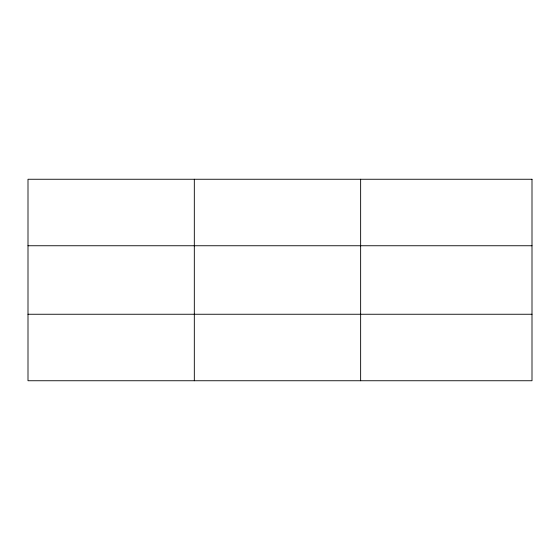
<?xml version="1.0" encoding="UTF-8"?>
<svg xmlns="http://www.w3.org/2000/svg" width="560" height="560" viewBox="0 0 560 560"><rect width="100%" height="100%" fill="white"/><g stroke="black" fill="none" stroke-linecap="round" stroke-linejoin="round"><path stroke-width="0.84" d="M194.32 380.744L194.32 179.256M360.64 380.744L360.64 179.256M28 245.749L532 245.749M28 314.251L532 314.251M532 179.256L28 179.256L28 380.744L532 380.744L532 179.256"/></g></svg>
